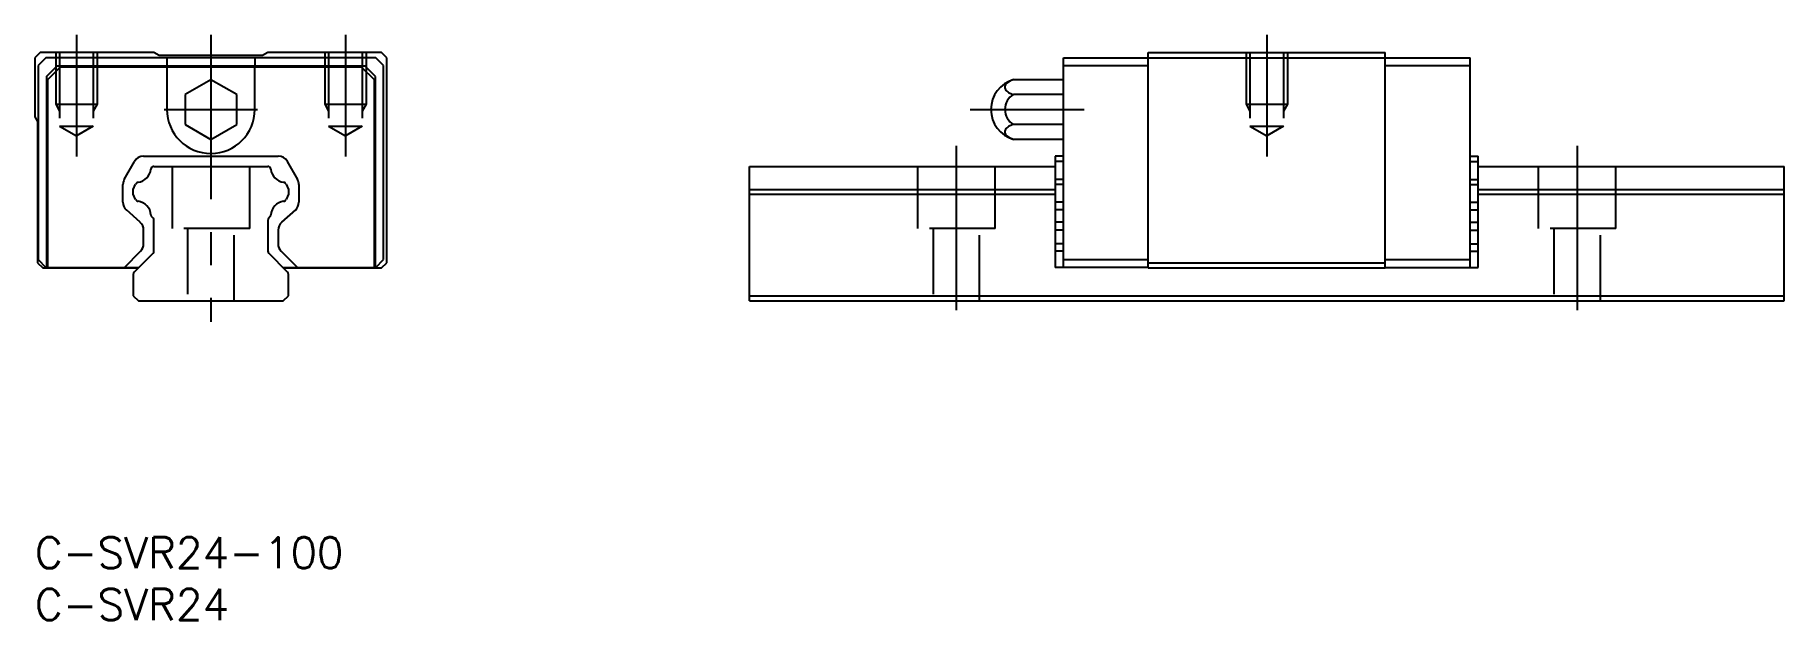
# Model space of a CAD drawing. Extents: x 0 to 169, y -8 to 49.
import ezdxf

# ---------------------------------------------------------------- set-up
doc = ezdxf.new("R2010")
doc.units = 0
doc.header["$LTSCALE"] = 0.5
doc.linetypes.add('CENTER', pattern=[50.8, 31.75, -6.35, 6.35, -6.35])
doc.linetypes.add('DASHED', pattern=[19.05, 12.7, -6.35])
doc.layers.get('0').update_dxf_attribs({"linetype": 'CONTINUOUS'})
doc.layers.add('CENTER', color=1, linetype='CENTER')
doc.styles.get("Standard").update_dxf_attribs({"font": 'txt.shx', "height": 3, "bigfont": 'bigfont.shx'})

# ---------------------------------------------------------------- blocks, each defined once
blk = doc.blocks.new('*U33')
at = {"color": 7, "linetype": 'CONTINUOUS'}
blk.add_text('C-SVR24-100', height=3, dxfattribs=at).set_placement((0, -3))
blk = doc.blocks.new('*U34')
at = {"color": 7, "linetype": 'CONTINUOUS'}
blk.add_text('C-SVR24', height=3, dxfattribs=at).set_placement((0, -8))

msp = doc.modelspace()

# ---------------------------------------------------------------- linework, layer by layer
at = {"color": 7, "linetype": 'CONTINUOUS'}
for p, q in [((0.5, 46.82), (0, 46.32)), ((0, 46.32), (0, 40.62)), ((1.05, 46.32), (0.3, 45.57)), ((11.5, 46.82), (0.5, 46.82)), ((32.95, 46.32), (1.05, 46.32)), ((12.01, 46.52), (11.5, 46.82)), ((21.99, 46.52), (12.01, 46.52)), ((12.75, 46.32), (12.75, 45.52)), ((21.25, 46.32), (21.25, 45.52)), ((22.5, 46.82), (21.99, 46.52)), ((33.5, 46.82), (22.5, 46.82)), ((33.7, 45.57), (32.95, 46.32)), ((34, 46.32), (33.5, 46.82)), ((34, 26.52), (34, 46.32)), ((99.4, 46.32), (138.7, 46.32)), ((99.4, 26.07), (99.4, 46.32)), ((107.6, 46.82), (130.5, 46.82)), ((107.6, 26.02), (107.6, 46.82)), ((130.5, 26.02), (130.5, 46.82)), ((138.7, 26.07), (138.7, 46.32)), ((0.3, 45.57), (0.3, 26.82)), ((1.1, 44.52), (2.1, 45.52)), ((1.1, 44.52), (1.1, 26.07)), ((2.45, 45.42), (1.2, 44.17)), ((1.2, 44.17), (1.2, 26.07)), ((31.9, 45.52), (2.1, 45.52)), ((31.55, 45.42), (2.45, 45.42)), ((12.75, 45.42), (12.75, 41.32)), ((17, 44.2), (14.5, 42.76)), ((19.5, 42.76), (17, 44.2)), ((21.25, 41.32), (21.25, 45.42)), ((32.8, 44.17), (31.55, 45.42)), ((32.9, 44.52), (31.9, 45.52)), ((32.8, 26.07), (32.8, 44.17)), ((32.9, 26.07), (32.9, 44.52)), ((33.7, 26.82), (33.7, 45.57)), ((94.58, 44.2), (94.32, 44.11)), ((99.4, 44.2), (94.58, 44.2)), ((99.4, 45.57), (107.6, 45.57)), ((130.5, 45.57), (138.7, 45.57)), ((14.5, 42.76), (14.5, 39.87)), ((19.5, 39.87), (19.5, 42.76)), ((99.4, 42.76), (94.58, 42.76)), ((0, 40.62), (0.25, 40.15)), ((0.25, 40.15), (0.25, 26.52)), ((14.5, 39.87), (17, 38.43)), ((17, 38.43), (19.5, 39.87)), ((99.4, 39.87), (94.58, 39.87)), ((94.58, 38.43), (94.32, 38.52)), ((99.4, 38.43), (94.58, 38.43)), ((8.63, 34.55), (9.61, 36.3)), ((10.48, 36.82), (23.52, 36.82)), ((11.5, 35.82), (22.5, 35.82)), ((24.39, 36.3), (25.37, 34.55)), ((69.05, 35.82), (98.6, 35.82)), ((69.05, 22.82), (69.05, 35.82)), ((98.6, 36.82), (98.6, 26.07)), ((99.4, 36.82), (98.6, 36.82)), ((99.4, 36.3), (98.6, 36.3)), ((138.7, 36.82), (139.5, 36.82)), ((138.7, 36.3), (139.5, 36.3)), ((139.5, 26.07), (139.5, 36.82)), ((139.5, 35.82), (169.05, 35.82)), ((169.05, 22.82), (169.05, 35.82)), ((8.5, 32.35), (8.5, 34.06)), ((9.5, 33.6), (9.73, 34.11)), ((24.27, 34.11), (24.5, 33.6)), ((25.5, 34.06), (25.5, 32.35)), ((99.4, 34.55), (98.6, 34.55)), ((99.4, 34.06), (98.6, 34.06)), ((138.7, 34.55), (139.5, 34.55)), ((138.7, 34.06), (139.5, 34.06)), ((9.5, 33.13), (9.5, 33.6)), ((9.73, 32.63), (9.5, 33.13)), ((24.5, 33.13), (24.27, 32.63)), ((24.5, 33.6), (24.5, 33.13)), ((69.05, 33.6), (98.6, 33.6)), ((69.05, 33.13), (98.6, 33.13)), ((99.4, 32.35), (98.6, 32.35)), ((138.7, 32.35), (139.5, 32.35)), ((139.5, 33.6), (169.05, 33.6)), ((139.5, 33.13), (169.05, 33.13)), ((10.17, 30.42), (8.83, 31.61)), ((11.41, 30.82), (11.3, 30.94)), ((11.3, 30.94), (11.41, 30.82)), ((11.5, 27.64), (11.5, 30.61)), ((22.5, 30.61), (22.5, 27.64)), ((22.7, 30.94), (22.59, 30.82)), ((25.17, 31.61), (23.83, 30.42)), ((99.4, 31.61), (98.6, 31.61)), ((138.7, 31.61), (139.5, 31.61)), ((10.5, 28.34), (10.5, 29.67)), ((23.5, 29.67), (23.5, 28.34)), ((99.4, 30.42), (98.6, 30.42)), ((99.4, 29.67), (98.6, 29.67)), ((138.7, 30.42), (139.5, 30.42)), ((138.7, 29.67), (139.5, 29.67)), ((8.64, 26.07), (10.21, 27.64)), ((11.41, 27.43), (9.59, 25.6)), ((24.41, 25.6), (22.59, 27.43)), ((23.79, 27.64), (25.36, 26.07)), ((99.4, 28.34), (98.6, 28.34)), ((99.4, 27.64), (98.6, 27.64)), ((138.7, 28.34), (139.5, 28.34)), ((138.7, 27.64), (139.5, 27.64)), ((0.25, 26.52), (0.75, 26.02)), ((0.3, 26.82), (1.05, 26.07)), ((0.75, 26.02), (10, 26.02)), ((1.05, 26.07), (10.05, 26.07)), ((9.5, 25.39), (9.5, 23.32)), ((23.95, 26.07), (32.95, 26.07)), ((24, 26.02), (33.5, 26.02)), ((24.5, 23.32), (24.5, 25.39)), ((32.95, 26.07), (33.7, 26.82)), ((33.5, 26.02), (34, 26.52)), ((107.6, 26.07), (98.6, 26.07)), ((99.4, 26.82), (107.6, 26.82)), ((107.6, 26.52), (130.5, 26.52)), ((107.6, 26.02), (130.5, 26.02)), ((130.5, 26.82), (138.7, 26.82)), ((130.5, 26.07), (139.5, 26.07)), ((9.5, 23.32), (10, 22.82)), ((10, 22.82), (24, 22.82)), ((24, 22.82), (24.5, 23.32)), ((69.05, 23.32), (169.05, 23.32)), ((69.05, 22.82), (169.05, 22.82))]:
    msp.add_line(p, q, dxfattribs=at)
at = {"color": 3, "linetype": 'DASHED'}
for p, q in [((2, 46.82), (2, 41.82)), ((2.38, 46.82), (2.38, 39.72)), ((5.62, 46.82), (5.62, 39.72)), ((6, 46.82), (6, 41.82)), ((28, 46.82), (28, 41.82)), ((28.38, 46.82), (28.38, 39.72)), ((31.62, 46.82), (31.62, 39.72)), ((32, 46.82), (32, 41.82)), ((117.05, 46.82), (117.05, 41.82)), ((117.43, 46.82), (117.43, 39.72)), ((120.67, 46.82), (120.67, 39.72)), ((121.05, 46.82), (121.05, 41.82)), ((2, 41.82), (6, 41.82)), ((2, 41.82), (2.38, 41.16)), ((6, 41.82), (5.62, 41.16)), ((28, 41.82), (32, 41.82)), ((28, 41.82), (28.38, 41.16)), ((32, 41.82), (31.62, 41.16)), ((117.05, 41.82), (121.05, 41.82)), ((117.05, 41.82), (117.43, 41.16)), ((121.05, 41.82), (120.67, 41.16)), ((2.38, 39.72), (5.62, 39.72)), ((2.38, 39.72), (4, 38.78)), ((5.62, 39.72), (4, 38.78)), ((28.38, 39.72), (31.62, 39.72)), ((28.38, 39.72), (30, 38.78)), ((31.62, 39.72), (30, 38.78)), ((117.43, 39.72), (120.67, 39.72)), ((117.43, 39.72), (119.05, 38.78)), ((120.67, 39.72), (119.05, 38.78)), ((13.25, 35.82), (13.25, 29.82)), ((20.75, 29.82), (20.75, 35.82)), ((85.3, 35.82), (85.3, 29.82)), ((92.8, 29.82), (92.8, 35.82)), ((145.3, 35.82), (145.3, 29.82)), ((152.8, 29.82), (152.8, 35.82)), ((20.75, 29.82), (13.25, 29.82)), ((14.75, 29.82), (14.75, 22.82)), ((19.25, 22.82), (19.25, 29.82)), ((92.8, 29.82), (85.3, 29.82)), ((86.8, 29.82), (86.8, 22.82)), ((91.3, 22.82), (91.3, 29.82)), ((152.8, 29.82), (145.3, 29.82)), ((146.8, 29.82), (146.8, 22.82)), ((151.3, 22.82), (151.3, 29.82))]:
    msp.add_line(p, q, dxfattribs=at)
at = {"color": 7, "linetype": 'CONTINUOUS'}
for centre, radius, start, end in [((95.4, 41.32), 3, 105.7932, 254.2068), ((94.81, 42.89), 1.31, 111.9303, 132.371), ((94.18, 43.48), 0.443, 169.6558, 212.1465), ((95.4, 41.32), 1.66, 119.4962, 240.5038), ((94.31, 43.43), 0.58, 131.6581, 167.0513), ((94.54, 43.72), 0.87, 212.6902, 239.623), ((95.06, 44.56), 1.86, 238.7996, 254.9561), ((17, 41.32), 4.25, 180, 360), ((94.18, 39.15), 0.443, 147.8535, 190.3442), ((94.31, 39.2), 0.58, 192.9487, 228.3419), ((94.54, 38.92), 0.87, 120.377, 147.3098), ((95.06, 38.07), 1.86, 105.0439, 121.2004), ((94.81, 39.74), 1.31, 227.629, 248.0697), ((10.48, 35.82), 1, 90, 150.756), ((9.78, 35.7), 1.43, 277.4211, 354.0312), ((11.5, 35.52), 0.3, 90, 174.0312), ((22.5, 35.52), 0.3, 5.9688, 90), ((24.22, 35.7), 1.43, 185.9688, 262.5789), ((23.52, 35.82), 1, 29.244, 90), ((9.5, 34.06), 1, 150.756, 180), ((10.01, 33.98), 0.3, 97.4211, 155), ((23.99, 33.98), 0.3, 25, 82.5789), ((24.5, 34.06), 1, 0, 29.244), ((9.5, 32.35), 1, 180, 228.187), ((10.01, 32.75), 0.3, 205, 262.5954), ((9.78, 31.04), 1.43, 3.7769, 82.5954), ((24.22, 31.04), 1.43, 97.4046, 176.2231), ((23.99, 32.75), 0.3, 277.4046, 335), ((24.5, 32.35), 1, 311.813, 0), ((11.51, 31.15), 0.3, 183.7769, 225), ((11.2, 30.61), 0.3, 0, 45), ((22.8, 30.61), 0.3, 135, 180), ((22.49, 31.15), 0.3, 315, 356.2231), ((9.5, 29.67), 1, 0, 48.187), ((24.5, 29.67), 1, 131.813, 180), ((9.5, 28.34), 1, 315, 0), ((11.2, 27.64), 0.3, 315, 0), ((22.8, 27.64), 0.3, 180, 225), ((24.5, 28.34), 1, 180, 225), ((9.8, 25.39), 0.3, 135, 180), ((24.2, 25.39), 0.3, 0, 45)]:
    msp.add_arc(centre, radius, start, end, dxfattribs=at)
at = {"layer": 'CENTER', "color": 1, "linetype": 'CENTER'}
for p, q in [((4, 48.52), (4, 36.78)), ((17, 48.52), (17, 20.82)), ((30, 48.52), (30, 36.78)), ((119.05, 48.52), (119.05, 36.78)), ((12.5, 41.32), (21.5, 41.32)), ((90.4, 41.32), (101.4, 41.32)), ((89.05, 37.82), (89.05, 20.82)), ((149.05, 37.82), (149.05, 20.82))]:
    msp.add_line(p, q, dxfattribs=at)

# ---------------------------------------------------------------- block references
at = {"color": 7, "linetype": 'CONTINUOUS'}
for name in ['*U33', '*U34']:
    msp.add_blockref(name, (0, 0), dxfattribs=at)

doc.saveas('drawing.dxf')
